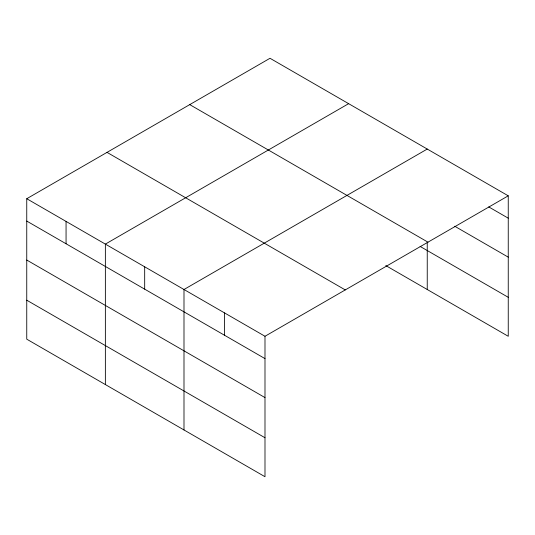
<?xml version="1.0" encoding="UTF-8"?>
<svg xmlns="http://www.w3.org/2000/svg" width="535" height="535" viewBox="0 0 535 535"><rect width="100%" height="100%" fill="white"/><g stroke="black" fill="none" stroke-linecap="round" stroke-linejoin="round"><path stroke-width="0.8" d="M508.25 195.823L270.008 58.275L26.75 198.719L26.75 339.177L264.992 476.725L264.992 336.268L508.25 195.823L508.25 336.281L385.795 265.581M348.626 103.67L105.368 244.107L105.368 384.565M427.244 149.058L183.993 289.502L183.993 429.959M488.722 206.898L508.25 218.173M454.73 226.245L508.25 257.148M189.731 104.619L427.973 242.168M420.102 246.414L508.25 297.306M107.027 152.375L345.269 289.923M26.75 198.719L264.992 336.268M26.75 221.069L264.992 358.617M26.75 260.043L264.992 397.592M26.75 300.202L264.992 437.75M427.244 242.342L427.244 289.515M224.493 312.881L224.493 335.231M144.677 266.804L144.677 289.154M66.059 221.416L66.059 243.759"/></g></svg>
